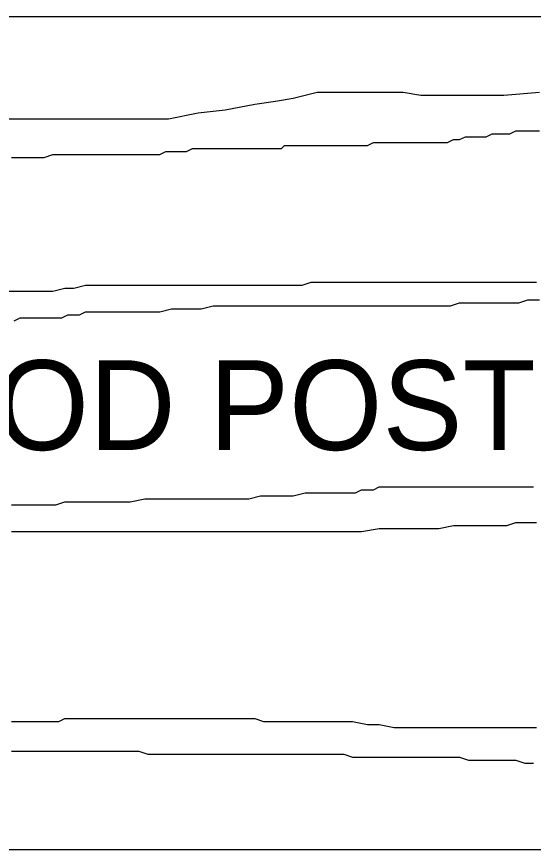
# Model space of a CAD drawing. Extents: x -894 to 866, y -476 to 714.
# Drawn here: x -449.4 to -409.1, y -259.9 to -194.9 of the extents above; entities that cross this region are included whole.
import ezdxf

# ---------------------------------------------------------------- set-up
doc = ezdxf.new("R2010")
doc.units = 0
doc.layers.add('57 Undefined', color=7, linetype='Continuous')
doc.layers.add('60 Nongeo Data', color=7, linetype='Continuous')

msp = doc.modelspace()

# ---------------------------------------------------------------- linework, layer by layer
at = {"layer": '60 Nongeo Data'}
for p, q in [((-489.339, -194.909), (-234.074, -194.909)), ((-489.358, -259.87), (-379.24, -259.87))]:
    msp.add_line(p, q, dxfattribs=at)
for points in [[(-450.694, -202.883), (-449.306, -202.883), (-447.917, -202.883), (-446.297, -202.883), (-444.677, -202.883), (-442.825, -202.883), (-440.974, -202.883), (-439.353, -202.883), (-437.502, -202.883), (-435.187, -202.42), (-433.104, -202.189), (-430.789, -201.725), (-429.169, -201.494), (-427.781, -201.262), (-425.929, -200.799), (-424.54, -200.799), (-422.92, -200.799), (-421.763, -200.799), (-420.606, -200.799), (-419.217, -200.799), (-417.828, -201.031), (-416.208, -201.031), (-413.893, -201.031), (-411.348, -201.031), (-408.57, -200.799)], [(-428.012, -204.968), (-427.549, -204.968), (-427.318, -204.968), (-426.623, -204.968), (-426.16, -204.968), (-425.697, -204.968), (-425.235, -204.968), (-424.54, -204.968), (-424.078, -204.968), (-423.615, -204.968), (-423.152, -204.968), (-422.689, -204.968), (-422.226, -204.968), (-421.994, -204.968), (-421.531, -204.736), (-421.3, -204.736), (-420.837, -204.736), (-420.143, -204.736), (-419.448, -204.736), (-418.522, -204.736), (-417.597, -204.736), (-416.902, -204.736), (-416.208, -204.736), (-415.745, -204.736), (-415.282, -204.505), (-414.819, -204.505), (-414.356, -204.273), (-413.893, -204.273), (-413.43, -204.273), (-412.736, -204.273), (-412.273, -204.042), (-411.579, -204.042), (-410.885, -204.042), (-410.422, -203.81), (-409.959, -203.81), (-409.264, -203.81), (-408.57, -203.81)], [(-449.769, -205.894), (-449.306, -205.894), (-448.611, -205.894), (-447.917, -205.894), (-447.222, -205.894), (-446.528, -205.663), (-446.065, -205.663), (-445.603, -205.663), (-445.14, -205.663), (-444.677, -205.663), (-443.982, -205.663), (-442.825, -205.663), (-441.668, -205.663), (-440.742, -205.663), (-439.816, -205.663), (-439.122, -205.663), (-438.89, -205.663), (-438.428, -205.663), (-438.196, -205.663), (-437.733, -205.431), (-437.039, -205.431), (-436.576, -205.431), (-436.113, -205.431), (-435.65, -205.2), (-435.187, -205.2), (-434.956, -205.2), (-434.493, -205.2), (-434.03, -205.2), (-433.567, -205.2), (-432.873, -205.2), (-432.178, -205.2), (-431.484, -205.2), (-430.789, -205.2), (-430.326, -205.2), (-429.632, -205.2), (-429.401, -205.2), (-428.938, -205.2), (-428.707, -205.2), (-428.475, -204.968), (-428.244, -204.968), (-428.012, -204.968)], [(-450, -216.316), (-449.306, -216.316), (-448.38, -216.316), (-447.454, -216.316), (-446.528, -216.316), (-445.603, -216.085), (-444.908, -216.085), (-443.982, -215.853), (-442.825, -215.853), (-441.437, -215.853), (-440.048, -215.853), (-438.659, -215.853), (-437.039, -215.853), (-435.419, -215.853), (-434.03, -215.853), (-432.641, -215.853), (-431.484, -215.853), (-430.558, -215.853), (-429.632, -215.853), (-428.707, -215.853), (-427.781, -215.853), (-427.086, -215.853), (-426.392, -215.622), (-425.466, -215.622), (-424.54, -215.622), (-423.383, -215.622), (-422.457, -215.622), (-421.763, -215.622), (-420.143, -215.622), (-419.448, -215.622), (-418.754, -215.622), (-417.828, -215.622), (-417.134, -215.622), (-416.208, -215.622), (-415.051, -215.622), (-413.893, -215.622), (-412.967, -215.622), (-411.81, -215.622), (-411.116, -215.622), (-410.422, -215.622), (-409.727, -215.622), (-408.801, -215.622)], [(-449.537, -218.632), (-449.074, -218.401), (-448.38, -218.401), (-447.685, -218.401), (-446.76, -218.401), (-446.297, -218.401), (-445.834, -218.401), (-445.371, -218.169), (-444.908, -218.169), (-444.445, -218.169), (-443.982, -217.938), (-443.288, -217.938), (-442.362, -217.938), (-441.437, -217.938), (-440.511, -217.938), (-439.585, -217.938), (-438.659, -217.938), (-438.196, -217.938), (-437.27, -217.706), (-436.807, -217.706), (-436.345, -217.706), (-435.65, -217.706), (-434.956, -217.706), (-434.03, -217.475), (-433.335, -217.475), (-432.873, -217.475), (-432.178, -217.475), (-431.484, -217.475), (-431.021, -217.475), (-430.558, -217.475), (-430.326, -217.475), (-429.864, -217.475), (-429.401, -217.475), (-428.938, -217.475), (-428.475, -217.475), (-428.012, -217.475), (-427.549, -217.475), (-427.086, -217.475), (-426.623, -217.475), (-426.16, -217.475), (-425.697, -217.475), (-425.235, -217.475), (-424.54, -217.475), (-423.383, -217.475), (-422.689, -217.475)], [(-422.689, -217.475), (-422.226, -217.475), (-421.994, -217.475), (-421.531, -217.475), (-421.069, -217.475), (-420.606, -217.475), (-420.143, -217.475), (-419.448, -217.475), (-418.754, -217.475), (-418.06, -217.475), (-417.365, -217.475), (-416.671, -217.475), (-415.976, -217.475), (-415.514, -217.475), (-414.819, -217.243), (-414.125, -217.243), (-412.505, -217.243), (-411.81, -217.243), (-411.116, -217.243), (-410.19, -217.243), (-409.496, -217.011), (-408.57, -217.011)], [(-449.769, -232.992), (-448.843, -232.992), (-447.917, -232.992), (-447.222, -232.992), (-446.297, -232.992), (-445.603, -232.76), (-444.908, -232.76), (-443.751, -232.76), (-442.825, -232.76), (-441.668, -232.76), (-440.511, -232.76), (-439.353, -232.529), (-438.196, -232.529), (-437.27, -232.529), (-436.576, -232.529), (-435.65, -232.529), (-434.724, -232.529), (-434.03, -232.529), (-433.104, -232.529), (-432.178, -232.529), (-431.252, -232.529), (-430.326, -232.297), (-429.401, -232.297), (-428.707, -232.297), (-427.781, -232.297), (-426.855, -232.065), (-426.16, -232.065), (-425.697, -232.065), (-425.003, -232.065), (-424.309, -232.065), (-423.615, -232.065), (-422.92, -232.065), (-422.457, -231.834), (-421.994, -231.834), (-421.531, -231.834), (-421.069, -231.602), (-420.606, -231.602), (-420.143, -231.602), (-419.911, -231.602), (-419.217, -231.602), (-418.522, -231.602), (-417.828, -231.602), (-417.134, -231.602), (-416.671, -231.602), (-415.976, -231.602), (-415.514, -231.602), (-415.051, -231.602), (-414.588, -231.602), (-414.356, -231.602), (-413.893, -231.602), (-413.662, -231.602), (-413.199, -231.602), (-412.736, -231.602), (-412.042, -231.602), (-411.348, -231.602), (-410.653, -231.602), (-409.959, -231.602), (-409.033, -231.602)], [(-449.769, -235.076), (-448.843, -235.076), (-448.148, -235.076), (-447.454, -235.076), (-446.76, -235.076), (-446.297, -235.076), (-446.065, -235.076), (-445.834, -235.076), (-445.371, -235.076), (-444.908, -235.076), (-444.445, -235.076), (-443.519, -235.076), (-442.594, -235.076), (-441.668, -235.076), (-440.742, -235.076), (-440.048, -235.076), (-439.353, -235.076), (-438.659, -235.076), (-438.196, -235.076), (-437.733, -235.076), (-437.039, -235.076), (-436.345, -235.076), (-435.65, -235.076), (-435.187, -235.076), (-434.493, -235.076), (-433.798, -235.076), (-433.104, -235.076), (-432.41, -235.076), (-431.715, -235.076), (-431.021, -235.076), (-430.095, -235.076), (-429.401, -235.076), (-428.707, -235.076), (-427.781, -235.076), (-426.623, -235.076), (-425.466, -235.076), (-423.846, -235.076), (-422.457, -235.076), (-421.069, -234.845), (-419.911, -234.845), (-418.522, -234.845), (-417.365, -234.845), (-416.439, -234.845), (-415.282, -234.613), (-414.356, -234.613), (-413.662, -234.613), (-412.736, -234.613), (-412.042, -234.613), (-411.116, -234.613), (-410.422, -234.382), (-409.727, -234.382), (-408.801, -234.382)], [(-449.769, -249.899), (-448.843, -249.899), (-447.917, -249.899), (-446.991, -249.899), (-446.065, -249.899), (-445.603, -249.667), (-444.908, -249.667), (-443.982, -249.667), (-442.825, -249.667), (-441.437, -249.667), (-440.279, -249.667), (-439.353, -249.667), (-438.428, -249.667), (-437.502, -249.667), (-436.576, -249.667), (-435.419, -249.667), (-434.03, -249.667), (-432.873, -249.667), (-431.715, -249.667), (-430.789, -249.667), (-430.095, -249.899), (-429.169, -249.899), (-428.012, -249.899), (-426.855, -249.899), (-425.697, -249.899), (-424.309, -249.899), (-423.152, -249.899), (-421.994, -250.13), (-421.069, -250.13), (-419.911, -250.362), (-418.522, -250.362), (-417.365, -250.362), (-415.976, -250.362), (-414.588, -250.362), (-412.967, -250.362), (-411.579, -250.362), (-410.19, -250.362), (-408.801, -250.362)], [(-449.769, -252.215), (-448.843, -252.215), (-448.148, -252.215), (-447.685, -252.215), (-446.991, -252.215), (-446.297, -252.215), (-446.065, -252.215), (-445.603, -252.215), (-445.371, -252.215), (-444.908, -252.215), (-444.445, -252.215), (-443.288, -252.215), (-442.362, -252.215), (-441.205, -252.215), (-440.511, -252.215), (-439.816, -252.215), (-439.122, -252.447), (-438.659, -252.447), (-438.196, -252.447), (-437.965, -252.447), (-437.502, -252.447), (-437.039, -252.447), (-436.345, -252.447), (-435.419, -252.447), (-434.493, -252.447), (-433.798, -252.447), (-432.873, -252.447), (-432.178, -252.447), (-431.484, -252.447), (-431.021, -252.447), (-430.326, -252.447), (-429.864, -252.447), (-429.169, -252.447), (-428.475, -252.447), (-428.012, -252.447), (-427.086, -252.447), (-426.392, -252.447), (-425.697, -252.447), (-425.235, -252.447), (-424.54, -252.447), (-423.846, -252.447), (-423.152, -252.678), (-422.457, -252.678), (-421.763, -252.678), (-421.069, -252.678), (-420.143, -252.678), (-419.68, -252.678), (-418.985, -252.678), (-418.291, -252.678)], [(-418.291, -252.678), (-417.828, -252.678), (-417.365, -252.678), (-416.902, -252.678), (-416.208, -252.678), (-415.514, -252.678), (-414.819, -252.678), (-414.125, -252.91), (-413.43, -252.91), (-412.505, -252.91), (-411.81, -252.91), (-411.116, -252.91), (-410.422, -252.91), (-409.727, -253.141), (-409.033, -253.141)]]:
    msp.add_lwpolyline(points, dxfattribs=at)

# ---------------------------------------------------------------- texts
at = {"layer": '57 Undefined'}
msp.add_text('WOOD POST', height=7, dxfattribs=at).set_placement((-467.11, -228.714))

doc.saveas('drawing.dxf')
